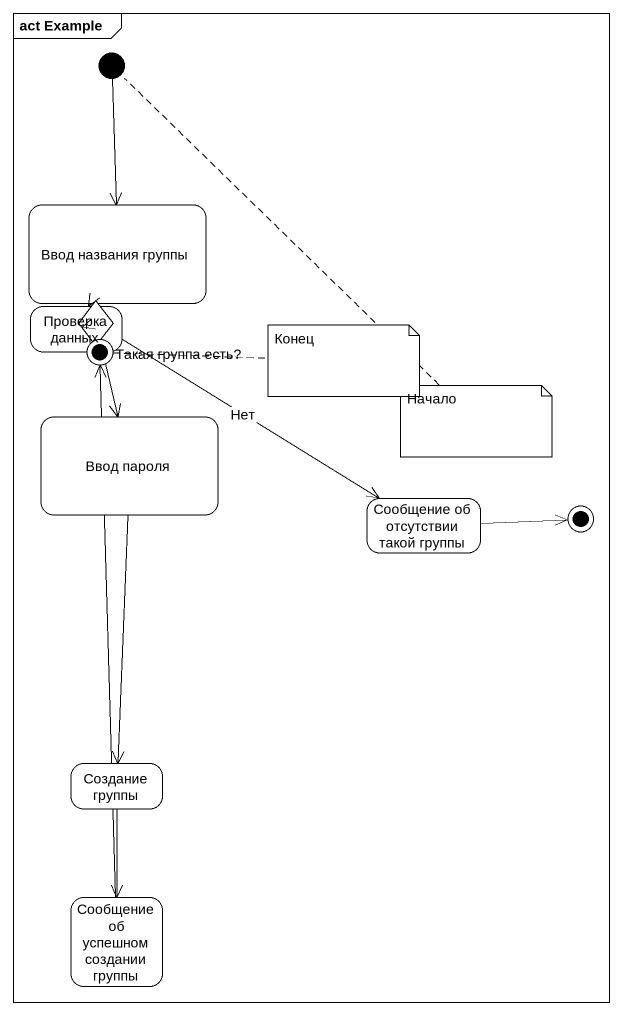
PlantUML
@startuml
mainframe act Example
hide empty description
state initial1 <<start>>
state "Ввод названия группы" as Ввод_названия_группы
state "Проверка данных" as Проверка_данных
state "Такая группа есть?" as Такая_группа_есть <<choice>>
state final1 <<end>>
state "Ввод пароля" as Ввод_пароля
state "Сообщение об отсутствии такой группы" as Сообщение_об_отсутствии
state final2 <<end>>
state "Создание группы" as Создание_группы
state "Сообщение об успешном создании группы" as Сообщение_об_успешном
initial1 --> Ввод_названия_группы
Ввод_названия_группы --> Проверка_данных
Проверка_данных -right-> Такая_группа_есть
Такая_группа_есть --> Ввод_пароля
Такая_группа_есть --> Сообщение_об_отсутствии : Нет
Ввод_пароля --> Создание_группы
Сообщение_об_отсутствии -right-> final2
Создание_группы --> Сообщение_об_успешном
Сообщение_об_успешном -up-> final1
note right of final1 : Конец
note bottom of initial1 : Начало
@enduml
